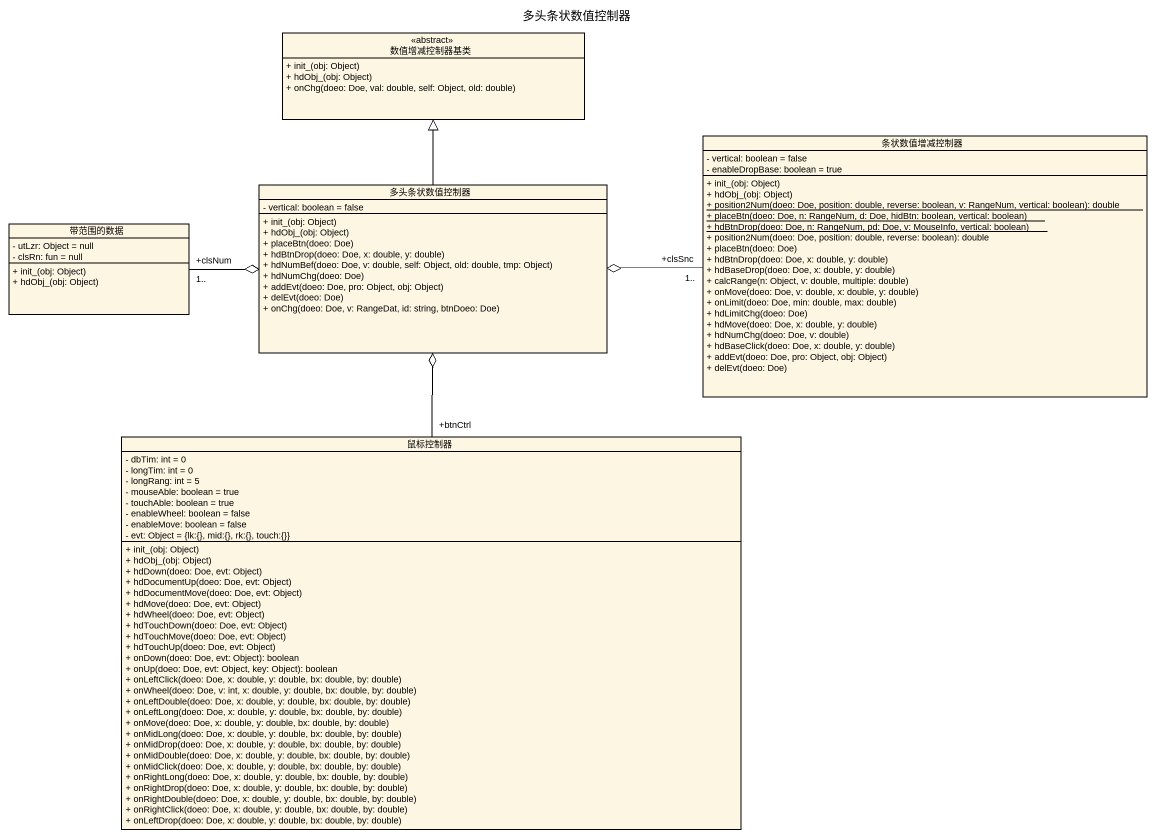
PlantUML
@startuml
title 多头条状数值控制器
hide circle
hide empty members
skinparam classAttributeIconSize 0
class 数值增减控制器基类 <<abstract>> {
  + init_(obj: Object)
  + hdObj_(obj: Object)
  + onChg(doeo: Doe, val: double, self: Object, old: double)
}
class 条状数值增减控制器 {
  - vertical: boolean = false
  - enableDropBase: boolean = true
  + init_(obj: Object)
  + hdObj_(obj: Object)
  {static} + position2Num(doeo: Doe, position: double, reverse: boolean, v: RangeNum, vertical: boolean): double
  {static} + placeBtn(doeo: Doe, n: RangeNum, d: Doe, hidBtn: boolean, vertical: boolean)
  {static} + hdBtnDrop(doeo: Doe, n: RangeNum, pd: Doe, v: MouseInfo, vertical: boolean)
  + position2Num(doeo: Doe, position: double, reverse: boolean): double
  + placeBtn(doeo: Doe)
  + hdBtnDrop(doeo: Doe, x: double, y: double)
  + hdBaseDrop(doeo: Doe, x: double, y: double)
  + calcRange(n: Object, v: double, multiple: double)
  + onMove(doeo: Doe, v: double, x: double, y: double)
  + onLimit(doeo: Doe, min: double, max: double)
  + hdLimitChg(doeo: Doe)
  + hdMove(doeo: Doe, x: double, y: double)
  + hdNumChg(doeo: Doe, v: double)
  + hdBaseClick(doeo: Doe, x: double, y: double)
  + addEvt(doeo: Doe, pro: Object, obj: Object)
  + delEvt(doeo: Doe)
}
class 多头条状数值控制器 {
  - vertical: boolean = false
  + init_(obj: Object)
  + hdObj_(obj: Object)
  + placeBtn(doeo: Doe)
  + hdBtnDrop(doeo: Doe, x: double, y: double)
  + hdNumBef(doeo: Doe, v: double, self: Object, old: double, tmp: Object)
  + hdNumChg(doeo: Doe)
  + addEvt(doeo: Doe, pro: Object, obj: Object)
  + delEvt(doeo: Doe)
  + onChg(doeo: Doe, v: RangeDat, id: string, btnDoeo: Doe)
}
class 带范围的数据 {
  - utLzr: Object = null
  - clsRn: fun = null
  + init_(obj: Object)
  + hdObj_(obj: Object)
}
class 鼠标控制器 {
  - dbTim: int = 0
  - longTim: int = 0
  - longRang: int = 5
  - mouseAble: boolean = true
  - touchAble: boolean = true
  - enableWheel: boolean = false
  - enableMove: boolean = false
  - evt: Object = {lk:{}, mid:{}, rk:{}, touch:{}}
  + init_(obj: Object)
  + hdObj_(obj: Object)
  + hdDown(doeo: Doe, evt: Object)
  + hdDocumentUp(doeo: Doe, evt: Object)
  + hdDocumentMove(doeo: Doe, evt: Object)
  + hdMove(doeo: Doe, evt: Object)
  + hdWheel(doeo: Doe, evt: Object)
  + hdTouchDown(doeo: Doe, evt: Object)
  + hdTouchMove(doeo: Doe, evt: Object)
  + hdTouchUp(doeo: Doe, evt: Object)
  + onDown(doeo: Doe, evt: Object): boolean
  + onUp(doeo: Doe, evt: Object, key: Object): boolean
  + onLeftClick(doeo: Doe, x: double, y: double, bx: double, by: double)
  + onWheel(doeo: Doe, v: int, x: double, y: double, bx: double, by: double)
  + onLeftDouble(doeo: Doe, x: double, y: double, bx: double, by: double)
  + onLeftLong(doeo: Doe, x: double, y: double, bx: double, by: double)
  + onMove(doeo: Doe, x: double, y: double, bx: double, by: double)
  + onMidLong(doeo: Doe, x: double, y: double, bx: double, by: double)
  + onMidDrop(doeo: Doe, x: double, y: double, bx: double, by: double)
  + onMidDouble(doeo: Doe, x: double, y: double, bx: double, by: double)
  + onMidClick(doeo: Doe, x: double, y: double, bx: double, by: double)
  + onRightLong(doeo: Doe, x: double, y: double, bx: double, by: double)
  + onRightDrop(doeo: Doe, x: double, y: double, bx: double, by: double)
  + onRightDouble(doeo: Doe, x: double, y: double, bx: double, by: double)
  + onRightClick(doeo: Doe, x: double, y: double, bx: double, by: double)
  + onLeftDrop(doeo: Doe, x: double, y: double, bx: double, by: double)
}
条状数值增减控制器 "+clsSnc\n1.." -left-o 多头条状数值控制器
多头条状数值控制器 -up-|> 数值增减控制器基类
带范围的数据 "+clsNum\n1.." -right-o 多头条状数值控制器
鼠标控制器 "+btnCtrl" -up-o 多头条状数值控制器
@enduml
